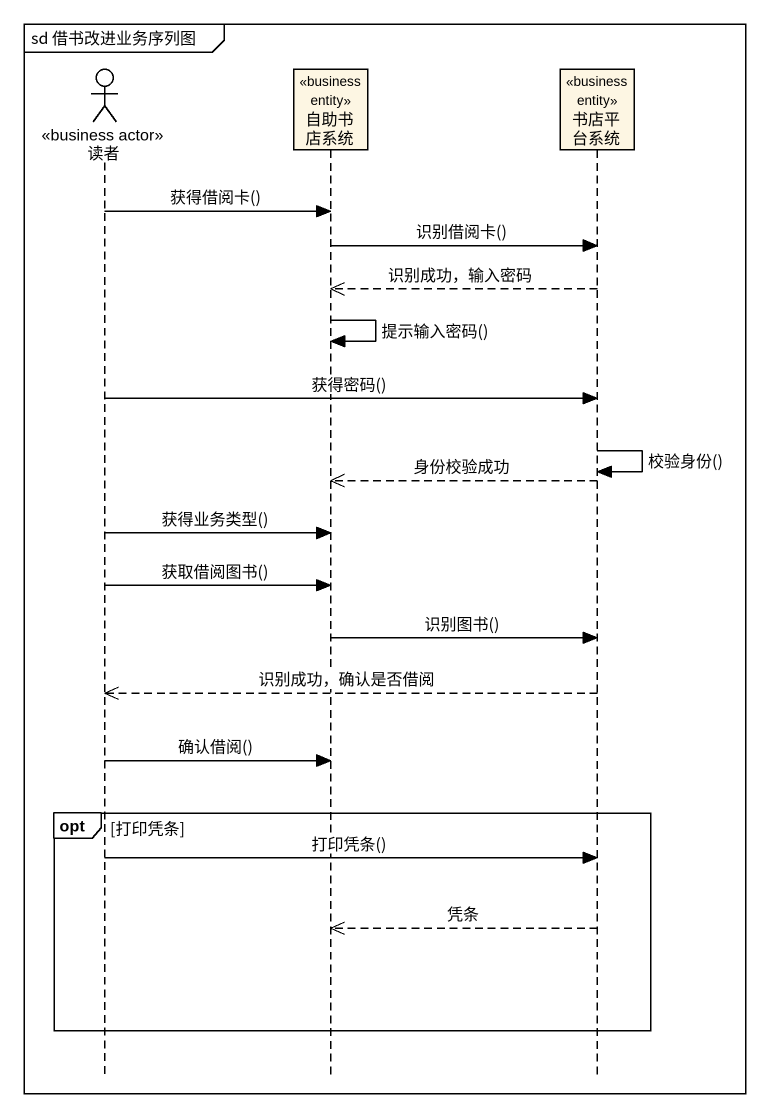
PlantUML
@startuml
mainframe sd 借书改进业务序列图
hide footbox
actor 读者 <<business actor>>
participant 自助书店系统 <<business entity>>
participant 书店平台系统 <<business entity>>

读者 -> 自助书店系统 : 获得借阅卡()
自助书店系统 -> 书店平台系统 : 识别借阅卡()
书店平台系统 -->> 自助书店系统 : 识别成功，输入密码
自助书店系统 -> 自助书店系统 : 提示输入密码()
读者 -> 书店平台系统 : 获得密码()
书店平台系统 -> 书店平台系统 : 校验身份()
书店平台系统 -->> 自助书店系统 : 身份校验成功
读者 -> 自助书店系统 : 获得业务类型()
读者 -> 自助书店系统 : 获取借阅图书()
自助书店系统 -> 书店平台系统 : 识别图书()
书店平台系统 -->> 读者 : 识别成功，确认是否借阅
读者 -> 自助书店系统 : 确认借阅()
opt 打印凭条
  读者 -> 书店平台系统 : 打印凭条()
  书店平台系统 -->> 自助书店系统 : 凭条
end
@enduml
